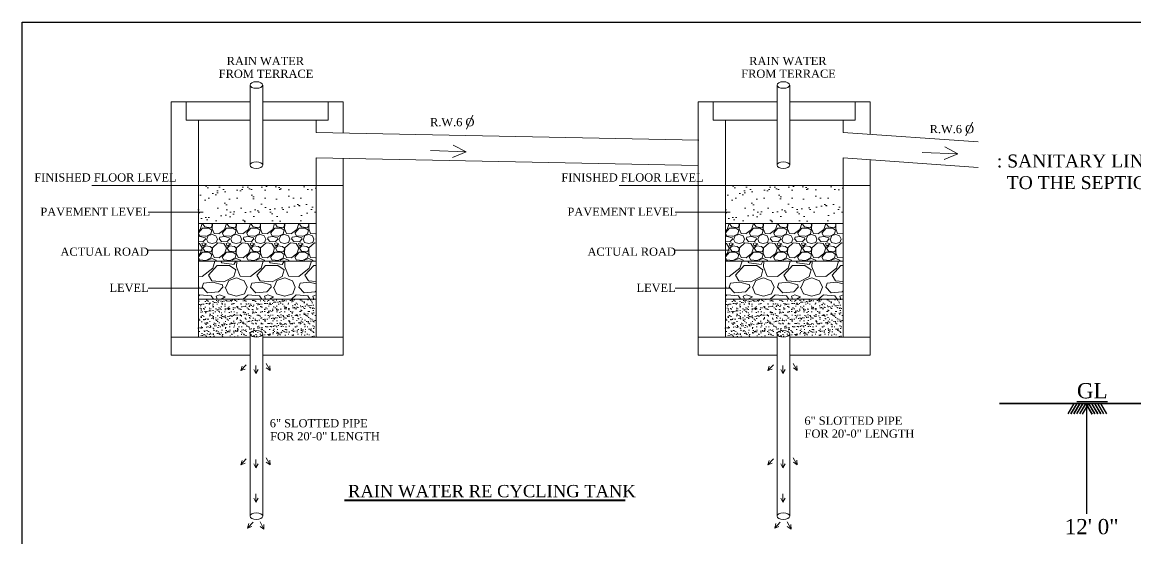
# Model space of a CAD drawing. Header units: metres. Extents: x 3520 to 17931, y 2577 to 6638.
# Drawn here: x 12746 to 14519, y 5815 to 6638 of the extents above; entities that cross this region are included whole.
import ezdxf

# ---------------------------------------------------------------- set-up
doc = ezdxf.new("R2010")
doc.units = ezdxf.units.M
doc.header["$MEASUREMENT"] = 0
doc.styles.add('ANAND', font='times.ttf')

msp = doc.modelspace()

# ---------------------------------------------------------------- hatches: boundary and pattern name
at = {"lineweight": 20, "ltscale": 0.4}
h = msp.add_hatch(dxfattribs=at)
h.set_pattern_fill('AR-SAND', color=0, scale=14.41626, style=0)
h.set_pattern_definition([(37.5, (15085.954, -1242.357), (-0.90813, 27.77759), [0, -21.912715, 0, -24.50764, 0, -23.42642]), (7.5, (15085.954, -1242.357), (25.51356, 40.68479), [0, -11.82133, 0, -19.750276, 0, -7.568536]), (327.5, (15068.222, -1242.357), (44.89428, 0.08158), [0, -7.20813, 0, -25.94927, 0, -33.87821]), (317.5, (15068.22, -1242.357), (43.3371, 12.6528), [0, -3.604065, 0, -17.011187, 0, -19.46195])])
h.paths.add_polyline_path([(13214.243, 6317.723), (13214.243, 6378.176), (13026.831, 6378.176), (13026.831, 6317.723)])
h = msp.add_hatch(dxfattribs=at)
h.set_pattern_fill('AR-SAND', color=0, scale=14.41626, style=0)
h.set_pattern_definition([(37.5, (15925.194, -1242.357), (-0.90813, 27.77759), [0, -21.912715, 0, -24.50764, 0, -23.42642]), (7.5, (15925.194, -1242.357), (25.51356, 40.68479), [0, -11.82133, 0, -19.750276, 0, -7.568536]), (327.5, (15907.462, -1242.357), (44.89428, 0.08158), [0, -7.20813, 0, -25.94927, 0, -33.87821]), (317.5, (15907.462, -1242.357), (43.3371, 12.6528), [0, -3.604065, 0, -17.011187, 0, -19.46195])])
h.paths.add_polyline_path([(14053.483, 6317.723), (14053.483, 6378.176), (13866.072, 6378.176), (13866.072, 6317.723)])
h = msp.add_hatch(dxfattribs=at)
h.set_pattern_fill('GRAVEL', color=0, scale=38.443359, style=0)
h.set_pattern_definition([(228.0128, (15113.633, -1203.9137), (-307.546807, -345.990286), [5.17202, -512.03049]), (184.9697, (15110.173, -1207.758), (461.32035292, 38.4430252), [8.87534, -878.65854]), (132.5104, (15101.331, -1208.527), (384.4332369, -422.8772866), [6.25812, -619.55441]), (267.2737, (15086.3382, -1218.1377), (38.4432063, 768.86719884), [8.08225, -800.14309]), (292.8337, (15085.9537, -1226.2108), (-192.21717767, 461.32017456), [7.92529, -784.60486]), (357.2737, (15089.0292, -1233.515), (-768.86719884, 38.4432063), [8.08225, -800.14309]), (37.6942, (15097.1023, -1233.8995), (-499.76395427, -384.4332249), [10.68837, -1058.14766]), (72.2553, (15105.5599, -1227.3641), (269.10392938, 845.75376137), [10.09092, -999.00148]), (121.4296, (15108.6353, -1217.7533), (-307.54719155, 499.76348106), [8.10963, -802.85392]), (175.2364, (15104.4065, -1210.8335), (422.8769895, -38.4430339), [9.2584, -453.66097]), (222.3974, (15095.1801, -1210.0646), (-461.3205951, -422.87664873), [11.9731, -1185.33852]), (138.8141, (15124.397, -1218.522), (-269.1036289, 230.660053), [4.08657, -404.57192]), (171.4692, (15121.3216, -1215.8311), (499.76360594, -76.88702284), [7.77467, -769.69414]), (225, (15113.633, -1214.678), (-4e-15, -38.44337), [5.4367, -48.9304]), (203.1986, (15110.942, -1210.0646), (192.2167865, 76.8867697), [2.92777, -289.84813]), (291.8014, (15108.251, -1211.218), (-38.443356, 115.3300886), [4.14047, -202.88337]), (30.9638, (15109.7886, -1215.062), (115.330002, 76.886814), [6.72486, -217.43652]), (161.5651, (15115.555, -1211.602), (76.886735, -38.443298), [4.86274, -116.70585]), (16.3895, (15085.9537, -1211.218), (384.43367826, 115.32979787), [6.81216, -674.4059]), (70.3462, (15092.489, -1209.2958), (-153.7732548, -422.8770352), [5.71503, -565.7866]), (293.1986, (15115.555, -1203.9137), (-76.8867697, 192.2167865), [5.8555, -286.9204]), (343.6105, (15117.8617, -1209.2958), (-384.43367826, 115.32979787), [6.81216, -674.4059]), (339.444, (15085.9537, -1235.053), (-192.2168678, 76.8865648), [6.5692, -321.89102]), (294.7751, (15092.1047, -1237.3594), (-192.2164966, 422.8770847), [5.50424, -544.9209]), (66.8014, (15115.9396, -1242.357), (76.8867697, 192.2167865), [5.8555, -286.9204]), (17.354, (15118.2462, -1236.975), (-499.7637495, -153.77322615), [6.4443, -637.98385]), (69.444, (15097.1023, -1242.357), (-76.8865648, -192.2168678), [3.2846, -325.17562]), (101.3099, (15113.633, -1242.357), (-38.443268, 153.7734664), [1.96023, -194.0632]), (165.9638, (15113.2485, -1240.435), (115.330099, -38.443285), [7.92529, -150.58072]), (186.009, (15105.5599, -1238.5127), (384.43358417, 38.44333314), [7.3446, -727.11474]), (303.6901, (15109.789, -1218.522), (-38.44341, 76.886702), [5.54438, -133.06511]), (353.1572, (15112.8641, -1223.1354), (653.53708498, -76.88702622), [9.6798, -958.29926]), (60.9454, (15122.475, -1224.2887), (-153.7734385, -269.1035304), [3.95797, -391.84063]), (90, (15124.397, -1220.83), (-38.44336, 38.44336), [2.3066, -36.13676]), (120.2564, (15104.791, -1237.3594), (153.7732409, -269.10361), [5.3407, -528.73151]), (48.0128, (15102.1, -1232.7462), (307.546807, 345.990286), [10.34403, -506.85847]), (0, (15109.02, -1225.058), (38.44336, 38.44336), [9.99527, -28.44809]), (325.3048, (15119.015, -1225.0575), (-384.43337305, 269.1038466), [6.07843, -601.76444]), (254.0546, (15124.0127, -1228.5174), (-38.443355, -153.7734424), [5.59743, -274.27446]), (207.646, (15122.475, -1233.8995), (-730.42366694, -384.43389027), [9.11357, -902.24542]), (175.4261, (15114.4018, -1238.1283), (-499.76369334, 38.4431595), [9.64156, -954.51301])])
h.paths.add_polyline_path([(13214.243, 6257.271), (13214.243, 6317.723), (13026.831, 6317.723), (13026.831, 6257.271)])
h = msp.add_hatch(dxfattribs=at)
h.set_pattern_fill('GRAVEL', color=0, scale=38.443359, style=0)
h.set_pattern_definition([(228.0128, (15952.8732, -1203.9137), (-307.546807, -345.990286), [5.17202, -512.03049]), (184.9697, (15949.4133, -1207.758), (461.32035292, 38.4430252), [8.87534, -878.65854]), (132.5104, (15940.5713, -1208.527), (384.4332369, -422.8772866), [6.25812, -619.55441]), (267.2737, (15925.5784, -1218.1377), (38.4432063, 768.86719884), [8.08225, -800.14309]), (292.8337, (15925.194, -1226.2108), (-192.21717767, 461.32017456), [7.92529, -784.60486]), (357.2737, (15928.2694, -1233.515), (-768.86719884, 38.4432063), [8.08225, -800.14309]), (37.6942, (15936.3425, -1233.8995), (-499.76395427, -384.4332249), [10.68837, -1058.14766]), (72.2553, (15944.8001, -1227.3641), (269.10392938, 845.75376137), [10.09092, -999.00148]), (121.4296, (15947.8755, -1217.7533), (-307.54719155, 499.76348106), [8.10963, -802.85392]), (175.2364, (15943.6468, -1210.8335), (422.8769895, -38.4430339), [9.2584, -453.66097]), (222.3974, (15934.4204, -1210.0646), (-461.3205951, -422.87664873), [11.9731, -1185.33852]), (138.8141, (15963.6373, -1218.522), (-269.1036289, 230.660053), [4.08657, -404.57192]), (171.4692, (15960.5619, -1215.8311), (499.76360594, -76.88702284), [7.77467, -769.69414]), (225, (15952.873, -1214.678), (-4e-15, -38.44337), [5.4367, -48.9304]), (203.1986, (15950.182, -1210.0646), (192.2167865, 76.8867697), [2.92777, -289.84813]), (291.8014, (15947.491, -1211.218), (-38.443356, 115.3300886), [4.14047, -202.88337]), (30.9638, (15949.029, -1215.062), (115.330002, 76.886814), [6.72486, -217.43652]), (161.5651, (15954.795, -1211.602), (76.886735, -38.443298), [4.86274, -116.70585]), (16.3895, (15925.194, -1211.218), (384.43367826, 115.32979787), [6.81216, -674.4059]), (70.3462, (15931.7293, -1209.2958), (-153.7732548, -422.8770352), [5.71503, -565.7866]), (293.1986, (15954.7953, -1203.9137), (-76.8867697, 192.2167865), [5.8555, -286.9204]), (343.6105, (15957.102, -1209.2958), (-384.43367826, 115.32979787), [6.81216, -674.4059]), (339.444, (15925.194, -1235.053), (-192.2168678, 76.8865648), [6.5692, -321.89102]), (294.7751, (15931.345, -1237.3594), (-192.2164966, 422.8770847), [5.50424, -544.9209]), (66.8014, (15955.18, -1242.357), (76.8867697, 192.2167865), [5.8555, -286.9204]), (17.354, (15957.4864, -1236.975), (-499.7637495, -153.77322615), [6.4443, -637.98385]), (69.444, (15936.3425, -1242.357), (-76.8865648, -192.2168678), [3.2846, -325.17562]), (101.3099, (15952.873, -1242.357), (-38.443268, 153.7734664), [1.96023, -194.0632]), (165.9638, (15952.489, -1240.435), (115.330099, -38.443285), [7.92529, -150.58072]), (186.009, (15944.8, -1238.5127), (384.43358417, 38.44333314), [7.3446, -727.11474]), (303.6901, (15949.029, -1218.522), (-38.44341, 76.886702), [5.54438, -133.06511]), (353.1572, (15952.1043, -1223.1354), (653.53708498, -76.88702622), [9.6798, -958.29926]), (60.9454, (15961.715, -1224.2887), (-153.7734385, -269.1035304), [3.95797, -391.84063]), (90, (15963.637, -1220.83), (-38.44336, 38.44336), [2.3066, -36.13676]), (120.2564, (15944.0312, -1237.3594), (153.7732409, -269.10361), [5.3407, -528.73151]), (48.0128, (15941.3402, -1232.7462), (307.546807, 345.990286), [10.34403, -506.85847]), (0, (15948.26, -1225.058), (38.44336, 38.44336), [9.99527, -28.44809]), (325.3048, (15958.2552, -1225.0575), (-384.43337305, 269.1038466), [6.07843, -601.76444]), (254.0546, (15963.253, -1228.5174), (-38.443355, -153.7734424), [5.59743, -274.27446]), (207.646, (15961.7152, -1233.8995), (-730.42366694, -384.43389027), [9.11357, -902.24542]), (175.4261, (15953.642, -1238.1283), (-499.76369334, 38.4431595), [9.64156, -954.51301])])
h.paths.add_polyline_path([(14053.483, 6257.271), (14053.483, 6317.723), (13866.072, 6317.723), (13866.072, 6257.271)])
h = msp.add_hatch(dxfattribs=at)
h.set_pattern_fill('GRAVEL', color=0, scale=76.886719, style=0)
h.set_pattern_definition([(228.0128, (15141.312, -1165.4703), (-615.093614, -691.980572), [10.344, -1024.061]), (184.9697, (15134.3924, -1173.159), (922.6407058, 76.8860504), [17.7507, -1757.3171]), (132.5104, (15116.7084, -1174.6967), (768.866474, -845.7545732), [12.51624, -1239.1088]), (267.2737, (15086.7226, -1193.9184), (76.8864126, 1537.7343977), [16.1645, -1600.2862]), (292.8337, (15085.9537, -1210.0646), (-384.4343553, 922.6403491), [15.8506, -1569.2097]), (357.2737, (15092.1047, -1224.673), (-1537.7343977, 76.8864126), [16.1645, -1600.2862]), (37.6942, (15108.251, -1225.442), (-999.5279085, -768.8664498), [21.37674, -2116.2953]), (72.2553, (15125.166, -1212.3712), (538.2078588, 1691.5075227), [20.18184, -1998.00295]), (121.4296, (15131.317, -1193.1495), (-615.0943831, 999.5269621), [16.21925, -1605.70785]), (175.2364, (15122.8594, -1179.31), (845.753979, -76.8860677), [18.5168, -907.32195]), (222.3974, (15104.4065, -1177.7722), (-922.6411902, -845.7532975), [23.9462, -2370.67703]), (138.8141, (15162.8405, -1194.687), (-538.207258, 461.320106), [8.17314, -809.1438]), (171.4692, (15156.6895, -1189.3052), (999.5272119, -153.7740457), [15.54934, -1539.3883]), (225, (15141.31, -1187), (-9e-15, -76.88674), [10.8734, -97.8608]), (203.1986, (15135.93, -1177.772), (384.433573, 153.77354), [5.85554, -579.69626]), (291.8014, (15130.548, -1180.079), (-76.886712, 230.660177), [8.2809, -405.76674]), (30.9638, (15133.624, -1187.767), (230.660004, 153.773628), [13.4497, -434.87305]), (161.5651, (15145.157, -1180.848), (153.77347, -76.886596), [9.7255, -233.4117]), (16.3895, (15085.9537, -1180.079), (768.8673565, 230.6595957), [13.6243, -1348.8118]), (70.3462, (15099.0245, -1176.2345), (-307.5465096, -845.7540704), [11.43006, -1131.5732]), (293.1986, (15145.157, -1165.47), (-153.77354, 384.433573), [11.711, -573.8408]), (343.6105, (15149.7697, -1176.2345), (-768.8673565, 230.6595957), [13.6243, -1348.8118]), (339.444, (15085.954, -1227.749), (-384.433736, 153.77313), [13.1384, -643.782]), (294.7751, (15098.2556, -1232.362), (-384.4329932, 845.7541693), [11.0085, -1089.8418]), (66.8014, (15145.925, -1242.357), (153.77354, 384.433573), [11.711, -573.8408]), (17.354, (15150.5386, -1231.593), (-999.527499, -307.5464523), [12.8886, -1275.9677]), (69.444, (15108.251, -1242.357), (-153.77313, -384.433736), [6.5692, -650.3512]), (101.3099, (15141.312, -1242.357), (-76.886537, 307.546933), [3.92045, -388.1264]), (165.9638, (15140.543, -1238.513), (230.6602, -76.88657), [15.8506, -301.1614]), (186.009, (15125.166, -1234.6684), (768.8671683, 76.8866663), [14.6892, -1454.2295]), (303.6901, (15133.624, -1194.687), (-76.88682, 153.773403), [11.08876, -266.1302]), (353.1572, (15139.7744, -1203.9137), (1307.07417, -153.7740524), [19.3596, -1916.5985]), (60.9454, (15158.996, -1206.22), (-307.546877, -538.207061), [7.91595, -783.68126]), (90, (15162.84, -1199.3), (-76.8867, 76.8867), [4.6132, -72.2735]), (120.2564, (15123.628, -1232.362), (307.546482, -538.20722), [10.6814, -1057.463]), (48.0128, (15118.246, -1223.1354), (615.093614, 691.980572), [20.68806, -1013.71694]), (0, (15132.086, -1207.76), (76.8867, 76.8867), [19.99055, -56.8962]), (325.3048, (15152.0763, -1207.758), (-768.866746, 538.2076932), [12.15687, -1203.5289]), (254.0546, (15162.072, -1214.678), (-76.88671, -307.546885), [11.19486, -548.5489]), (207.646, (15158.996, -1225.442), (-1460.8473339, -768.8677805), [18.22715, -1804.49085]), (175.4261, (15142.85, -1233.8995), (-999.5273867, 76.886319), [19.2831, -1909.026])])
h.paths.add_polyline_path([(13214.243, 6196.818), (13214.243, 6257.271), (13026.831, 6257.271), (13026.831, 6196.818)])
h = msp.add_hatch(dxfattribs=at)
h.set_pattern_fill('GRAVEL', color=0, scale=76.886719, style=0)
h.set_pattern_definition([(228.0128, (15980.5524, -1165.4703), (-615.093614, -691.980572), [10.344, -1024.061]), (184.9697, (15973.6326, -1173.159), (922.6407058, 76.8860504), [17.7507, -1757.3171]), (132.5104, (15955.9486, -1174.6967), (768.866474, -845.7545732), [12.51624, -1239.1088]), (267.2737, (15925.963, -1193.9184), (76.8864126, 1537.7343977), [16.1645, -1600.2862]), (292.8337, (15925.194, -1210.0646), (-384.4343553, 922.6403491), [15.8506, -1569.2097]), (357.2737, (15931.345, -1224.673), (-1537.7343977, 76.8864126), [16.1645, -1600.2862]), (37.6942, (15947.491, -1225.442), (-999.5279085, -768.8664498), [21.37674, -2116.2953]), (72.2553, (15964.4062, -1212.3712), (538.2078588, 1691.5075227), [20.18184, -1998.00295]), (121.4296, (15970.557, -1193.1495), (-615.0943831, 999.5269621), [16.21925, -1605.70785]), (175.2364, (15962.0996, -1179.31), (845.753979, -76.8860677), [18.5168, -907.32195]), (222.3974, (15943.6468, -1177.7722), (-922.6411902, -845.7532975), [23.9462, -2370.67703]), (138.8141, (16002.081, -1194.687), (-538.207258, 461.320106), [8.17314, -809.1438]), (171.4692, (15995.9297, -1189.3052), (999.5272119, -153.7740457), [15.54934, -1539.3883]), (225, (15980.55, -1187), (-9e-15, -76.88674), [10.8734, -97.8608]), (203.1986, (15975.17, -1177.772), (384.433573, 153.77354), [5.85554, -579.69626]), (291.8014, (15969.788, -1180.079), (-76.886712, 230.660177), [8.2809, -405.76674]), (30.9638, (15972.864, -1187.767), (230.660004, 153.773628), [13.4497, -434.87305]), (161.5651, (15984.397, -1180.848), (153.77347, -76.886596), [9.7255, -233.4117]), (16.3895, (15925.194, -1180.079), (768.8673565, 230.6595957), [13.6243, -1348.8118]), (70.3462, (15938.2647, -1176.2345), (-307.5465096, -845.7540704), [11.43006, -1131.5732]), (293.1986, (15984.397, -1165.47), (-153.77354, 384.433573), [11.711, -573.8408]), (343.6105, (15989.01, -1176.2345), (-768.8673565, 230.6595957), [13.6243, -1348.8118]), (339.444, (15925.194, -1227.749), (-384.433736, 153.77313), [13.1384, -643.782]), (294.7751, (15937.496, -1232.362), (-384.4329932, 845.7541693), [11.0085, -1089.8418]), (66.8014, (15985.166, -1242.357), (153.77354, 384.433573), [11.711, -573.8408]), (17.354, (15989.779, -1231.593), (-999.527499, -307.5464523), [12.8886, -1275.9677]), (69.444, (15947.491, -1242.357), (-153.77313, -384.433736), [6.5692, -650.3512]), (101.3099, (15980.552, -1242.357), (-76.886537, 307.546933), [3.92045, -388.1264]), (165.9638, (15979.784, -1238.513), (230.6602, -76.88657), [15.8506, -301.1614]), (186.009, (15964.406, -1234.6684), (768.8671683, 76.8866663), [14.6892, -1454.2295]), (303.6901, (15972.864, -1194.687), (-76.88682, 153.773403), [11.08876, -266.1302]), (353.1572, (15979.0147, -1203.9137), (1307.07417, -153.7740524), [19.3596, -1916.5985]), (60.9454, (15998.236, -1206.22), (-307.546877, -538.207061), [7.91595, -783.68126]), (90, (16002.08, -1199.3), (-76.8867, 76.8867), [4.6132, -72.2735]), (120.2564, (15962.8685, -1232.362), (307.546482, -538.20722), [10.6814, -1057.463]), (48.0128, (15957.4864, -1223.1354), (615.093614, 691.980572), [20.68806, -1013.71694]), (0, (15971.326, -1207.76), (76.8867, 76.8867), [19.99055, -56.8962]), (325.3048, (15991.3165, -1207.758), (-768.866746, 538.2076932), [12.15687, -1203.5289]), (254.0546, (16001.312, -1214.678), (-76.88671, -307.546885), [11.19486, -548.5489]), (207.646, (15998.2363, -1225.442), (-1460.8473339, -768.8677805), [18.22715, -1804.49085]), (175.4261, (15982.09, -1233.8995), (-999.5273867, 76.886319), [19.2831, -1909.026])])
h.paths.add_polyline_path([(14053.483, 6196.818), (14053.483, 6257.271), (13866.072, 6257.271), (13866.072, 6196.818)])
h = msp.add_hatch(dxfattribs=at)
h.set_pattern_fill('AR-SAND', color=0, scale=4.80542, style=0)
h.set_pattern_definition([(37.5, (15085.954, -1242.357), (-0.3027095, 9.259197), [0, -7.304238, 0, -8.169214, 0, -7.808807]), (7.5, (15085.954, -1242.357), (8.50452, 13.561597), [0, -3.940444, 0, -6.583425, 0, -2.5228455]), (327.5, (15080.043, -1242.357), (14.964759, 0.027194), [0, -2.40271, 0, -8.649756, 0, -11.292737]), (317.5, (15080.043, -1242.357), (14.4457, 4.2176), [0, -1.201355, 0, -5.6703955, 0, -6.487317])])
h.paths.add_polyline_path([(13214.243, 6136.365), (13214.243, 6196.818), (13026.831, 6196.818), (13026.831, 6136.365)])
h = msp.add_hatch(dxfattribs=at)
h.set_pattern_fill('AR-SAND', color=0, scale=4.80542, style=0)
h.set_pattern_definition([(37.5, (15925.194, -1242.357), (-0.3027095, 9.259197), [0, -7.304238, 0, -8.169214, 0, -7.808807]), (7.5, (15925.194, -1242.357), (8.50452, 13.561597), [0, -3.940444, 0, -6.583425, 0, -2.5228455]), (327.5, (15919.283, -1242.357), (14.964759, 0.027194), [0, -2.40271, 0, -8.649756, 0, -11.292737]), (317.5, (15919.283, -1242.357), (14.4457, 4.2176), [0, -1.201355, 0, -5.6703955, 0, -6.487317])])
h.paths.add_polyline_path([(14053.483, 6136.365), (14053.483, 6196.818), (13866.072, 6196.818), (13866.072, 6136.365)])

# ---------------------------------------------------------------- linework, layer by layer
at = {"color": 0, "lineweight": 20}
for p, q in [((13109.152, 6410.367), (13109.152, 6538.237)), ((13129.402, 6410.367), (13129.402, 6538.237)), ((13948.392, 6410.367), (13948.392, 6538.237)), ((13968.642, 6410.367), (13968.642, 6538.237)), ((12983.583, 6482.355), (12983.583, 6511.625)), ((12983.583, 6511.625), (13007.556, 6511.625)), ((13007.556, 6511.625), (13109.152, 6511.625)), ((13007.556, 6511.625), (13007.556, 6482.355)), ((13129.402, 6511.625), (13233.518, 6511.625)), ((13257.491, 6511.625), (13233.518, 6511.625)), ((13233.518, 6511.625), (13233.518, 6482.355)), ((13257.491, 6482.355), (13257.491, 6511.625)), ((13822.823, 6482.355), (13822.823, 6511.625)), ((13822.823, 6511.625), (13846.796, 6511.625)), ((13846.796, 6511.625), (13948.392, 6511.625)), ((13846.796, 6511.625), (13846.796, 6482.355)), ((13968.642, 6511.625), (14072.758, 6511.625)), ((14096.732, 6511.625), (14072.758, 6511.625)), ((14072.758, 6511.625), (14072.758, 6482.355)), ((14096.732, 6482.355), (14096.732, 6511.625)), ((13463.729, 6489.925), (13453.528, 6468.117)), ((12983.583, 6482.355), (12983.583, 6422.288)), ((13026.831, 6482.355), (13007.556, 6482.355)), ((13026.831, 6482.355), (13026.831, 6422.288)), ((13026.831, 6482.355), (13109.152, 6482.355)), ((13214.243, 6482.355), (13129.402, 6482.355)), ((13214.243, 6482.355), (13233.518, 6482.355)), ((13822.823, 6482.355), (13822.823, 6422.288)), ((13866.072, 6482.355), (13846.796, 6482.355)), ((13866.072, 6482.355), (13866.072, 6422.288)), ((13866.072, 6482.355), (13948.392, 6482.355)), ((14053.483, 6482.355), (13968.642, 6482.355)), ((14053.483, 6462.796), (14053.483, 6482.355)), ((14053.483, 6482.355), (14072.758, 6482.355)), ((14096.732, 6482.355), (14096.732, 6459.707)), ((14259.318, 6478.872), (14249.116, 6457.064)), ((13214.243, 6462.796), (13823.662, 6450.397)), ((14053.483, 6462.796), (14268.48, 6447.44)), ((13453.006, 6431.8), (13432.342, 6442.537)), ((14235.934, 6428.801), (14215.27, 6439.538)), ((12983.583, 6422.288), (12983.583, 6107.533)), ((13026.831, 6378.176), (13026.831, 6422.288)), ((13214.243, 6422.288), (13822.839, 6409.906)), ((13396.259, 6433.839), (13453.006, 6431.8)), ((13453.006, 6431.8), (13431.624, 6422.574)), ((13822.823, 6422.288), (13822.823, 6107.533)), ((13866.072, 6378.176), (13866.072, 6422.288)), ((14053.483, 6378.176), (14053.483, 6422.288)), ((14053.483, 6422.288), (14268.48, 6406.932)), ((14096.732, 6419.199), (14096.732, 6107.533)), ((14179.187, 6430.84), (14235.934, 6428.801)), ((14235.934, 6428.801), (14214.552, 6419.575)), ((13257.491, 6378.176), (12857.393, 6378.176)), ((13026.831, 6378.176), (13026.831, 6136.365)), ((13214.243, 6378.176), (13214.243, 6136.365)), ((14096.732, 6378.176), (13696.633, 6378.176)), ((13866.072, 6378.176), (13866.072, 6136.365)), ((14053.483, 6378.176), (14053.483, 6136.365)), ((12983.583, 6136.365), (13109.152, 6136.365)), ((13109.152, 5851.005), (13109.152, 6141.607)), ((13129.402, 5851.005), (13129.402, 6141.607)), ((13129.402, 6136.365), (13257.491, 6136.365)), ((13822.823, 6136.365), (13948.392, 6136.365)), ((13948.392, 5851.005), (13948.392, 6141.607)), ((13968.642, 5851.005), (13968.642, 6141.607)), ((13968.642, 6136.365), (14096.732, 6136.365)), ((12983.583, 6107.533), (13109.152, 6107.533)), ((13129.402, 6107.533), (13257.491, 6107.533)), ((13822.823, 6107.533), (13948.392, 6107.533)), ((13968.642, 6107.533), (14096.732, 6107.533)), ((13103.134, 6092.528), (13094.374, 6083.007)), ((13094.374, 6083.007), (13096.347, 6089.99)), ((13094.374, 6083.007), (13101.169, 6085.553)), ((13118.508, 6078.469), (13115.231, 6084.944)), ((13118.508, 6091.407), (13118.508, 6078.469)), ((13118.508, 6078.469), (13121.784, 6084.944)), ((13134.751, 6094.492), (13141.001, 6083.164)), ((13141.001, 6083.164), (13135.005, 6087.25)), ((13141.001, 6083.164), (13140.742, 6090.416)), ((13942.375, 6092.528), (13933.614, 6083.007)), ((13933.614, 6083.007), (13935.587, 6089.99)), ((13933.614, 6083.007), (13940.409, 6085.553)), ((13957.748, 6078.469), (13954.472, 6084.944)), ((13957.748, 6091.407), (13957.748, 6078.469)), ((13957.748, 6078.469), (13961.024, 6084.944)), ((13973.992, 6094.492), (13980.242, 6083.164)), ((13980.242, 6083.164), (13974.245, 6087.25)), ((13980.242, 6083.164), (13979.982, 6090.416)), ((13103.134, 5942.296), (13094.374, 5932.775)), ((13094.374, 5932.775), (13096.347, 5939.758)), ((13118.508, 5941.175), (13118.508, 5928.237)), ((13134.751, 5944.26), (13141.001, 5932.932)), ((13141.001, 5932.932), (13140.742, 5940.184)), ((13942.375, 5942.296), (13933.614, 5932.775)), ((13933.614, 5932.775), (13935.587, 5939.758)), ((13957.748, 5941.175), (13957.748, 5928.237)), ((13973.992, 5944.26), (13980.242, 5932.932)), ((13980.242, 5932.932), (13979.982, 5940.184)), ((13094.374, 5932.775), (13101.169, 5935.321)), ((13118.508, 5928.237), (13115.231, 5934.712)), ((13118.508, 5928.237), (13121.784, 5934.712)), ((13141.001, 5932.932), (13135.005, 5937.018)), ((13933.614, 5932.775), (13940.409, 5935.321)), ((13957.748, 5928.237), (13954.472, 5934.712)), ((13957.748, 5928.237), (13961.024, 5934.712)), ((13980.242, 5932.932), (13974.245, 5937.018)), ((13118.508, 5886.471), (13118.508, 5873.533)), ((13957.748, 5886.471), (13957.748, 5873.533)), ((13118.508, 5873.533), (13115.231, 5880.007)), ((13118.508, 5873.533), (13121.784, 5880.007)), ((13957.748, 5873.533), (13954.472, 5880.007)), ((13957.748, 5873.533), (13961.024, 5880.007)), ((13114.036, 5841.684), (13105.275, 5832.164)), ((13105.275, 5832.164), (13107.248, 5839.146)), ((13105.275, 5832.164), (13112.07, 5834.71)), ((13125.044, 5841.956), (13131.294, 5830.628)), ((13131.294, 5830.628), (13125.297, 5834.714)), ((13131.294, 5830.628), (13131.035, 5837.879)), ((13953.276, 5841.684), (13944.515, 5832.164)), ((13944.515, 5832.164), (13946.488, 5839.146)), ((13944.515, 5832.164), (13951.31, 5834.71)), ((13964.284, 5841.956), (13970.534, 5830.628)), ((13970.534, 5830.628), (13964.538, 5834.714)), ((13970.534, 5830.628), (13970.275, 5837.879))]:
    msp.add_line(p, q, dxfattribs=at)
at = {"color": 0, "lineweight": 20, "ltscale": 0.4}
for p, q in [((13214.243, 6462.796), (13214.243, 6482.355)), ((13257.491, 6482.355), (13257.491, 6461.916)), ((13214.243, 6378.176), (13214.243, 6422.288)), ((13257.491, 6421.408), (13257.491, 6107.533)), ((13026.831, 6378.176), (13214.243, 6378.176)), ((13822.823, 6378.176), (14096.732, 6378.176)), ((13033.324, 6335.46), (12946.753, 6335.46)), ((13872.564, 6335.46), (13785.993, 6335.46)), ((13026.831, 6317.723), (13214.243, 6317.723)), ((13866.072, 6317.723), (14053.483, 6317.723)), ((13033.324, 6275.007), (12946.753, 6275.007)), ((13872.564, 6275.007), (13785.993, 6275.007)), ((13026.831, 6257.271), (13214.243, 6257.271)), ((13866.072, 6257.271), (14053.483, 6257.271)), ((13033.324, 6214.554), (12946.753, 6214.554)), ((13872.564, 6214.554), (13785.993, 6214.554)), ((13026.831, 6196.818), (13214.243, 6196.818)), ((13866.072, 6196.818), (14053.483, 6196.818))]:
    msp.add_line(p, q, dxfattribs=at)
at = {"color": 0, "linetype": 'Continuous', "lineweight": 25}
for p, q in [((14302.31, 6030.436), (14665.046, 6030.436)), ((14444.283, 6030.436), (14347.083, 6030.436)), ((14444.285, 6030.436), (14541.485, 6030.436))]:
    msp.add_line(p, q, dxfattribs=at)
at = {"color": 0, "linetype": 'Continuous'}
for p, q in [((14923.716, 6030.436), (14302.31, 6030.436)), ((14420.904, 6030.409), (14411.194, 6014.139)), ((14425.417, 6030.436), (14415.707, 6014.166)), ((14425.62, 6030.409), (14415.911, 6014.139)), ((14430.133, 6030.436), (14420.424, 6014.166)), ((14430.337, 6030.409), (14420.627, 6014.139)), ((14434.85, 6030.436), (14425.14, 6014.166)), ((14435.053, 6030.409), (14425.343, 6014.139)), ((14439.566, 6030.436), (14429.857, 6014.166)), ((14439.77, 6030.409), (14430.06, 6014.139)), ((14444.283, 6030.436), (14434.148, 6013.454)), ((14444.486, 6030.409), (14434.352, 6013.428)), ((14439.566, 6030.436), (14449.601, 6013.647)), ((14439.77, 6030.409), (14449.805, 6013.621)), ((14444.285, 6030.436), (14454.01, 6014.166)), ((14444.488, 6030.409), (14454.213, 6014.139)), ((14449.003, 6030.436), (14458.728, 6014.166)), ((14449.206, 6030.409), (14458.932, 6014.139)), ((14453.721, 6030.436), (14463.447, 6014.166)), ((14453.925, 6030.409), (14463.65, 6014.139)), ((14458.44, 6030.436), (14468.165, 6014.166)), ((14458.643, 6030.409), (14468.368, 6014.139)), ((14463.158, 6030.436), (14472.883, 6014.166)), ((14463.361, 6030.409), (14473.087, 6014.139))]:
    msp.add_line(p, q, dxfattribs=at)
at = {"color": 0, "linetype": 'ByBlock', "lineweight": -2}
for p, q in [((14350.83, 6030.436), (14531.878, 6030.436)), ((14477.804, 6030.436), (14356.924, 6030.436)), ((14441.354, 5854.663), (14441.354, 6030.436))]:
    msp.add_line(p, q, dxfattribs=at)
at = {"ltscale": 6}
for p, q in [((13259.544, 5877.137), (13706.694, 5877.137)), ((13259.544, 5876.137), (13706.694, 5876.137))]:
    msp.add_line(p, q, dxfattribs=at)
at = {"color": 0, "ltscale": 6}
msp.add_lwpolyline([(12746.414, 6638.259), (17930.714, 6638.259), (17930.714, 3138.32), (12746.414, 3138.32)], close=True, dxfattribs=at)
at = {"color": 0, "lineweight": 20}
for centre in [(13119.277, 6538.237), (13958.517, 6538.237), (13119.277, 6410.367), (13958.517, 6410.367), (13119.277, 6141.607), (13958.517, 6141.607), (13119.277, 5851.005), (13958.517, 5851.005)]:
    msp.add_ellipse(centre, major_axis=(-10.125, 0), ratio=0.51772488, dxfattribs=at)

# ---------------------------------------------------------------- texts
at = {"color": 0, "lineweight": 20, "style": 'ANAND'}
for s, height, p in [('RAIN WATER', 13.0493, (13071.944, 6569.99)), ('RAIN WATER', 13.0493, (13903.952, 6570.059)), ('FROM TERRACE', 13.04928, (13059.246, 6549.669)), ('FROM TERRACE', 13.04928, (13891.253, 6549.738)), ('R.W.6 O', 13.0493, (13395.773, 6472.548)), ('R.W.6 O', 13.0493, (14191.362, 6461.494)), ('FINISHED FLOOR LEVEL', 13.04928, (12765.563, 6384.414)), ('FINISHED FLOOR LEVEL', 13.04928, (13604.804, 6384.414)), ('PAVEMENT LEVEL', 13.04928, (12775.312, 6329.773)), ('PAVEMENT LEVEL', 13.04928, (13614.552, 6329.773)), ('ACTUAL ROAD', 13.04928, (12807.223, 6266.105)), ('ACTUAL ROAD', 13.04928, (13646.463, 6266.105)), ('LEVEL', 13.0493, (12885.293, 6208.53)), ('LEVEL', 13.0493, (13724.533, 6208.53)), ('6" SLOTTED PIPE', 13.04928, (13140.553, 5992.687)), ('6" SLOTTED PIPE', 13.04928, (13991.87, 5996.788)), ('FOR 20\'-0" LENGTH', 13.04928, (13141.063, 5971.995)), ('FOR 20\'-0" LENGTH', 13.04928, (13992.137, 5976.096)), ('RAIN WATER RE CYCLING TANK', 19.57392, (13265.174, 5881.258))]:
    msp.add_text(s, height=height, dxfattribs=at).set_placement(p)
at = {"color": 0, "style": 'ANAND'}
msp.add_text('%%UGL', height=24.3, dxfattribs=at).set_placement((14425.767, 6038.89))
at = {"color": 0, "linetype": 'Continuous', "style": 'ANAND'}
msp.add_text('12\' 0"', height=24.3, dxfattribs=at).set_placement((14406.358, 5822.276))
at = {"color": 0, "lineweight": 20, "ltscale": 6, "insert": (14259.323, 6427.488), "char_height": 20.655, "width": 619.65, "attachment_point": 1, "style": 'ANAND'}
msp.add_mtext('{\\fTimes New Roman|b0|i0|c0|p18;     : SANITARY LINE IS CONNECTED \\P       TO THE SEPTIC TANK.}', dxfattribs=at)

doc.saveas('drawing.dxf')
